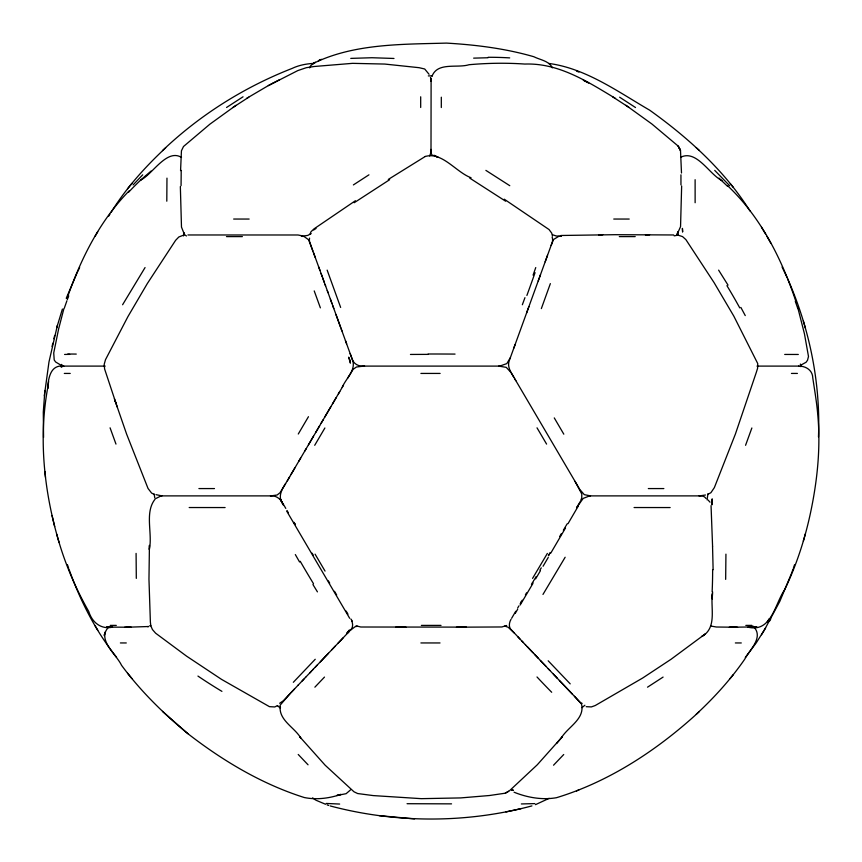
<?xml version="1.0" encoding="UTF-8"?>
<svg xmlns="http://www.w3.org/2000/svg" width="862" height="862" viewBox="0 0 862 862"><rect width="100%" height="100%" fill="white"/><g stroke="black" fill="none" stroke-linecap="round" stroke-linejoin="round"><path stroke-width="1.29" d="M420.688 96.792L420.688 107.481M441.312 107.534L441.312 97.201M681.648 185.976L680.549 226.641L676.692 235.391L674.192 235.854M136.088 553.404L136.304 578.38M680.958 184.921L680.948 174.824M712.465 592.916C710.202 607.538 717.572 627.816 701.787 636.501L705.105 634.066L671.067 659.268L642.675 678.017L595.233 705.536L591.375 706.915L586.214 706.689M180.567 170.622L181.44 150.785L183.498 146.508L209.897 124.171L235.994 105.336M725.664 579.383L725.933 554.147M181.214 170.385L181.063 185.696M712.411 594.123L712.217 598.971L712.605 591.871M695.128 202.732L695.117 179.695M431.108 78.27L431 152.218L429.685 155.947M818.469 436.959C820.678 382.814 809.472 328.185 787.62 278.674M166.969 178.132L166.797 201.202M707.077 499.852L707.939 493.84M44.889 390.508L43.294 412.111L43.563 437.443M44.328 395.852L48.972 361.965L57.409 325.308M48.638 381.489L47.625 388.751C48.294 378.935 50.071 364.497 63.551 366.102L105.186 366.102M47.949 386.488C38.24 438.284 44.145 491.89 58.972 542.133C66.158 566.312 76.287 589.586 88.764 611.503C92.094 622.429 101.048 629.691 112.534 627.159L106.522 626.986L109.539 627.127M61.105 366.91L61.547 364.421M52.054 346.459L52.841 343.184M53.886 338.744L54.672 335.469M737.592 627.288L732.484 627.202L756.922 626.9L747.99 627.17C771.565 632.816 774.658 604.24 784.668 589.673C796.725 564.653 805.27 538.028 810.926 510.864C817.424 479.574 820.71 447.4 817.822 415.473C816.831 402.877 814.622 390.421 812.78 377.933C812.618 370.186 805.83 365.984 798.632 366.102M803.341 541.045L805.399 533.815M63.917 308.553L58.638 328.885L53.724 352.989L54.209 359.982L55.621 361.975L60.372 364.831M56.709 327.797L62.398 309.049M676.692 235.391L677.866 231.792M67.042 298.511C80.608 259.16 99.852 220.564 129.365 190.664M793.439 568.036L794.527 564.804M64.424 307.853L66.913 300.752M751.869 427.983L745.565 445.298M791.919 572.325L793.051 569.103M533.082 275.129L535.755 267.565M550.355 283.62L541.347 308.596M310.094 234.13L310.945 231.792L313.983 228.893L355.403 200.738M526.585 312.992L528.902 306.592M545.183 261.8L547.521 255.335M513.827 348.108L515.067 344.671M538.222 280.958L540.496 274.698M522.35 304.749L524.958 297.659M791.531 573.392L779.754 601.504L764.325 630.1M67.333 299.567L68.734 295.86M66.234 298.295L77.084 272.855M551.141 245.39L553.533 239.517L558.781 236.339L561.173 236.339M580.783 500.283L581.753 497.945L581.796 494.034L575.04 481.373M432.056 76.158C437.584 61.805 457.259 68.4 469.025 64.725C487.569 63.055 506.253 62.775 524.829 64.057C558.748 62.818 587.625 81.685 615.5 98.451M77.58 271.81L79.649 267.597M309.673 67.904L310.859 65.501L315.406 62.258L312.863 63.68M122.598 304.749L145.053 267.565M769.475 621.179L770.8 618.841M565.149 557.251L542.974 594.435M547.37 553.404L532.576 578.38M568.015 523.676L578.187 506.242M298.274 434.017L308.456 416.702M314.705 445.298L324.888 427.983M565.504 527.975L550.786 553.102M289.643 476.805C285.494 484.918 275.366 494.993 283.232 504.054M290.914 474.66L294.793 468.055M298.661 461.461L306.15 448.725M308.445 444.835L323.196 419.729M324.705 417.165L339.736 391.585M342.236 387.34C345.64 378.838 355.532 371.005 352.86 361.006L341.298 329.165M520.993 602.355L522.264 600.2M525.389 594.877L526.574 592.851M532.296 583.132L533.524 581.042M539.924 570.148L541.282 567.832M548.588 555.408L549.848 553.275M563.349 530.292L565.526 526.585M565.892 525.96L567.121 523.88M576.527 507.869L580.309 501.447M543.049 566.28L548.243 557.434M97.762 231.738L95.079 236.296M285.645 483.614L280.01 492.741L277.122 495.003L270.959 495.887L161.097 495.887L156.097 498.398M287.283 480.824L300.676 458.045M304.739 451.128L313.542 436.15M315.664 432.53L319.597 425.85M321.138 423.231L330.803 406.789M332.463 403.955L336.18 397.651M338.357 393.945L343.496 385.195M347.494 378.386L353.194 369.259L356.459 366.996L363.947 366.102L499.744 366.102L506.834 363.602L510.336 357.719M511.672 618.216L515.767 611.255M517.653 608.033L518.913 605.9M520.174 603.756L521.521 601.461M531.455 584.565L532.705 582.432M533.955 580.309L536.164 576.559M548.372 555.764L550.268 552.553M559.664 536.563L561.421 533.578M576.807 507.395L583.197 498.398L589.673 495.887L699.535 495.887L705.493 495.003M535.647 578.844L540.399 570.784M532.942 583.434L520.163 605.059M515.228 613.388L517.674 609.251M764.217 630.273L761.491 634.755M765.618 627.935L756.34 642.729L745.318 657.394M767.255 621.922L769.195 618.744M108.655 216.2L109.937 214.185M111.22 212.181C126.014 188.153 145.118 166.991 165.676 147.79M696.313 714.221C714.221 697.595 730.814 679.353 744.714 659.214C749.983 649.452 764.519 636.716 752.914 626.038M127.501 188.853L131.961 183.39M729.974 678.685L733.368 674.569M556.636 743.55L562.336 736.687L537.263 764.799L509.625 790.637L505.304 793.191L489.541 795.507L460.62 797.921L421.292 798.665L373.192 795.583L357.633 793.536L353.98 791.779L325.146 765.208L299.965 737.01L300.784 738.023C294.761 727.711 279.568 720.718 280.085 707.368M109.183 626.609C95.973 639.001 116.058 653.816 121.499 665.248C140.431 690.936 163.349 713.424 187.905 733.702C222.902 760.844 261.973 784.161 304.351 797.544C316.634 800.022 329.241 798.331 341.018 794.387L336.762 795.507L346.115 793.686L350.392 790.023M561.367 737.829C567.864 726.957 585.147 719.037 581.527 704.082L574.458 696.313M133.082 184.921L142.704 174.824M563.726 754.519L553.544 765.208M315.233 659.268L293.328 682.305M324.489 677.079L314.878 687.176M309.652 673.06L311.527 671.078M315.33 667.091L317.248 665.076M339.736 641.425L350.942 629.637A10.387 7.51 49.7 0 0 351.567 620.468M290.322 693.382L280.085 705.245L280.452 707.659M290.903 692.779L294.556 688.932M297.983 685.333L305.665 677.252M312.884 669.655L328.476 653.267M320.319 661.844L339.294 641.899M298.392 684.902L283.361 700.709L279.676 703.273M302.142 680.958L303.898 679.105M305.417 677.51L313.412 669.106M331.827 649.743L335.35 646.037M337.839 643.418L343.044 637.945M347.267 633.505L349.099 631.577M155.214 499.023C144.245 512.448 152.833 533.481 149.32 549.493L149.438 545.377L148.964 579.286L150.387 622.138L150.807 625.823L152.445 629.562L155.602 633.182L186.558 656.144L221.566 679.396L269.44 706.657L274.773 706.948L277.607 705.558M162.487 150.613C199.801 115.034 244.161 87.137 292.153 68.41C299.125 65.07 306.721 63.745 314.371 63.335M699.438 711.462C658.482 749.218 610.113 781.403 556.486 797.706C542.241 800.205 527.21 797.555 514.064 792.21M151.065 171.064L140.689 180.018C152.1 174.889 166.689 148.221 181.505 157.423M581.99 707.659L584.878 705.245M350.414 630.208L355.284 626.609L357.644 626.297M354.174 202.732L389.656 179.695M226.555 107.481L243.041 96.792M232.859 107.534L248.752 97.201M663.093 677.079L647.524 687.176M353.388 184.921L368.947 174.824M388.288 179.436L425.278 156.464M313.671 229.971L316.063 228.452M246.607 98.387L268.319 85.618L297.832 70.576L306.301 67.699L314.221 66.493L352.515 63.346L384.743 64.057L419.104 67.689L424.707 69.003L429.05 74.283M313.38 63.4C353.916 43.445 402.532 44.35 446.441 43.1C475.921 44.802 505.466 48.509 533.88 56.741C540.162 59.941 549.137 60.846 552.337 67.872M801.24 364.917L806.089 362.245L807.532 360.23L808.491 356.491L804.44 333.788L797.609 306.958M549.159 798.331L535.474 804.666M505.304 793.191L508.623 791.327M311.171 233.591L307.82 235.391L301.398 236.317M268.319 85.618L273.868 82.655M707.605 494.454L710.913 492.687L714.372 487.59L735.415 434.017L756.254 372.556L757.59 368.289L757.73 363.559L733.81 316.117L714.081 282.617L685.893 239.625L682.553 236.597L677.564 234.992M680.818 157.186C696.755 149.385 709.534 174.717 722.011 180.611M273.416 82.892L279.46 79.778M320.136 59.898L318.347 60.814L321.364 59.284M576.473 790.982L578.908 789.915M61.407 366.996L63.551 366.102M183.854 235.035L178.833 236.985L175.622 240.315L147.283 283.62L127.942 316.591L105.487 359.702L104.205 364.324L104.604 368.968L117.221 406.993M425.225 156.485C442.174 151.486 456.063 172.249 471.061 177.755M506.64 625.478L501.91 626.965L456.429 627.191M531.919 805.905C466.223 823.415 395.906 823.382 330.2 805.938M505.972 811.929L520.971 808.685M560.86 235.488L615.08 234.69L673.685 234.97M147.65 626.674L148.717 626.512L127.77 627.213L131.207 627.191M534.849 803.61L521.359 803.944M339.65 804.052L326.245 803.449M350.769 58.39L371.921 57.732L393.988 58.465M473.647 58.142L488.054 57.743M451.548 803.858L407.058 803.707M124.537 627.288L128.039 627.213L109.323 627.116M64.585 354.444L69.671 354.379M741.288 642.955L735.361 642.944M126.175 627.256L129.645 627.202M126.283 642.955L120.389 642.944M784.7 354.444L798.309 354.465M116.295 625.392L110.217 625.403M751.89 625.392L745.824 625.403M602.753 234.787L598.745 234.83L600.566 234.809M461.342 627.17L466.223 627.116L360.812 627.008L356.071 625.866M233.656 219.045L249.14 219.056M613.755 219.045L629.206 219.056M187.938 234.97L298.015 234.992L302.153 235.811M225.101 507.556L189.187 507.535M670.151 507.556L634.076 507.535M226.48 236.608L242.373 236.597M619.304 236.608L635.208 236.597M410.452 354.444L428.155 354.379M441.021 625.392L421.367 625.403M440.019 642.955L420.893 642.944M64.316 373.429L70.231 373.429M791.445 373.429L797.404 373.429M428.317 75.899L432.282 75.899M756.998 366.102L798.966 366.102M420.904 373.429L440.126 373.429M214.476 488.571L198.906 488.571M663.859 488.571L648.321 488.571M149.719 625.672L150.904 625.672M647.394 234.83L645.444 234.82L649.625 234.841M395.733 627.159L406.034 627.224M729.327 627.18L734.338 627.224L716.365 627.008L710.891 626.06M730.911 627.191L735.954 627.256M364.572 366.102L360.866 366.027A10.387 9.288 0.1 0 1 352.386 359.691L350.166 353.592M699.028 495.887L702.002 495.973A10.387 7.521 -49.7 0 1 705.946 498.462M270.452 495.887L273.48 495.973A10.387 7.521 49.6 0 1 282.208 502.309M107.869 627.051L110.982 627.137M301.797 236.36L303.963 236.436L308.65 239.808L315.276 257.544M560.871 236.253L556.195 235.962L552.488 234.733M63.756 366.102L62.646 366.027A10.376 2.877 -62.2 0 1 62.021 364.971M379.194 815.635L414.525 818.9M548.76 63.443C585.848 68.335 618.011 91.803 649.646 110.164C688.264 137.758 724.489 170.525 749.994 210.964M498.678 366.102L506.253 367.352L511.101 372.599L515.821 380.627M590.535 495.887L584.274 494.648L579.76 489.4L514.797 378.881M155.968 494.648L161.959 495.887M504.755 626.038L508.181 627.267L514.323 633.074M327.107 804.892L328.659 805.453M325.567 804.268L316.138 800.292M576.473 71.018L578.908 72.085M154.373 494.454L151.615 493.086L148.038 488.463L126.639 434.179L115.002 400.561M588.196 82.677L583.283 80.155L588.735 82.967M469.779 178.132L505.617 201.202M485.888 170.385L509.776 185.696M612.591 96.792L629.066 107.481M619.627 97.201L635.52 107.534M504.238 199.187L549.04 229.54L551.745 233.16L552.467 235.972M186.461 235.962L184.63 234.733L184.134 232.891M625.941 105.293L651.866 123.977L678.178 146.087L680.506 150.527L681.497 173.003M312.637 797.878L315.352 799.861M277.392 705.622L280.172 707.939M162.487 711.387L187.905 733.702M696.313 147.779L699.438 150.538M718.994 178.132L727.431 186.203M727.528 185.642C760.898 217.159 782.093 259.484 796.272 302.605M714.717 170.385L729.629 185.696M570.213 683.868L548.178 660.798M308.046 764.799L298.23 754.466M525.324 644.647L532.942 652.653M553.382 674.149L557.337 678.308M572.39 694.136L548.2 668.707M511.047 619.261A10.387 7.521 -49.5 0 0 510.423 628.84L519.883 638.925M521.898 641.048L525.572 644.905M527.242 646.662L549.751 670.324M546.099 666.488L540.388 660.486M517.814 636.749L523.406 642.632M534.526 654.312L538.513 658.503M559.406 680.484L579.803 701.927A10.376 7.51 -49.7 0 0 582.141 703.381M708.111 500.046L709.976 502.169M730.362 183.811L733.368 187.431M127.501 673.147L131.961 678.609M116.564 657.243C95.704 631.21 80.414 600.954 69.143 569.663M432.228 155.149L431.022 153.296L431 149.395M718.617 270.129L728.024 285.128M350.909 619.013L352.235 621.136M761.491 227.245L764.217 231.727M312.928 584.533L317.431 591.871M764.325 231.9L765.618 234.065M349.67 618.28L286.83 511.317M554.266 417.908L563.813 434.179M325.039 571.086L315.072 554.147M95.079 625.704L97.762 630.262M537.015 427.821L546.583 444.092M294.039 522.447L295.3 524.592M513.903 377.373C510.994 372.287 506.867 366.641 509.302 360.553L552.1 242.739A10.387 9.288 0.2 0 0 552.111 237.039M282.801 503.322L285.785 508.408M287.014 510.498L288.339 512.75M293.985 522.361L295.213 524.452M312.098 553.178L313.326 555.268M328.379 580.88L329.693 583.121M334.51 591.31L336.676 594.985M346.136 611.072L347.957 614.186M295.332 554.568L299.577 562.002M770.8 243.159L766.975 236.414M740.878 307.432L745.253 315.589M782.082 267.037L787.146 277.618M183.681 232.611L181.483 227.083L180.352 186.537M115.971 444.092L110.077 427.821M340.641 307.432L327.151 270.129M320.373 307.853L314.221 290.914M318.714 267.015L319.91 270.291M322.625 277.758L325.631 286.055M327.258 290.526L331.999 303.586M332.689 305.471L333.809 308.564M336.051 314.738L340.77 327.732M341.945 330.954L330.372 299.103M345.457 340.63L346.632 343.863M312.874 250.928L309.555 241.532A10.387 9.288 0.1 0 1 309.577 238.106M313.466 252.555L324.403 282.661M325.071 284.492L328.023 292.638M321.063 273.469L322.226 276.67M795.303 301.366L797.824 308.596M114.387 398.718L115.745 402.694M67.451 564.729L68.712 568.435M805.399 328.185L803.341 320.955M56.709 534.203L58.972 542.133M52.054 515.541L54.672 526.531M711.053 505.649L712.583 546.422M800.367 364.055L800.841 366.662M154.104 494.034L154.804 497.945M430.504 77.494L431 81.308M44.889 471.492L45.503 477.311M712.551 546.411L713.122 569.739M488.129 57.291A495.424 381.769 -61.5 0 1 509.701 57.894M67.753 354.056A495.801 24.405 8.7 0 1 76.265 354.088M128.654 192.172A503.171 363.915 36.8 0 1 141.217 179.587M184.091 233.139A10.387 2.877 -62.2 0 1 183.466 235.929M428.145 354.002A493.053 77.925 0 0 1 455.05 354.088M535.065 272.683A493.333 71.363 -66.1 0 1 526.887 295.45M726.925 285.656A488.28 397.802 46.2 0 1 739.758 307.885M678.232 234.82A10.376 2.866 62.3 0 1 677.866 232.363M221.922 691.367A486.427 418.081 5.7 0 1 197.948 676.077M551.691 692.272A480.446 104.28 58.6 0 1 537.004 676.972M712.637 569.523A501.738 321.095 59.1 0 1 712.141 591.634M313.509 583.725A488.064 200.393 63.8 0 1 300.224 561.291M682.413 228.452L682.618 231.813L682.413 228.452M712.055 501.878L712.023 504.82L712.184 498.872L712.055 501.878M104.453 634.691L104.27 635.563L105.024 632.148L104.453 634.691M349.315 630.187L346.643 633.548L349.315 630.187M513.343 790.271L511.597 790.001L513.343 790.271M437.874 157.186L433.931 155.343L437.874 157.186M283.21 504.82L280.225 498.872L283.21 504.82M679.665 148.857L678.178 146.087L680.506 150.527L679.665 148.857M349.789 360.004L348.657 357.18L350.403 363.128L349.789 360.004"/></g></svg>
